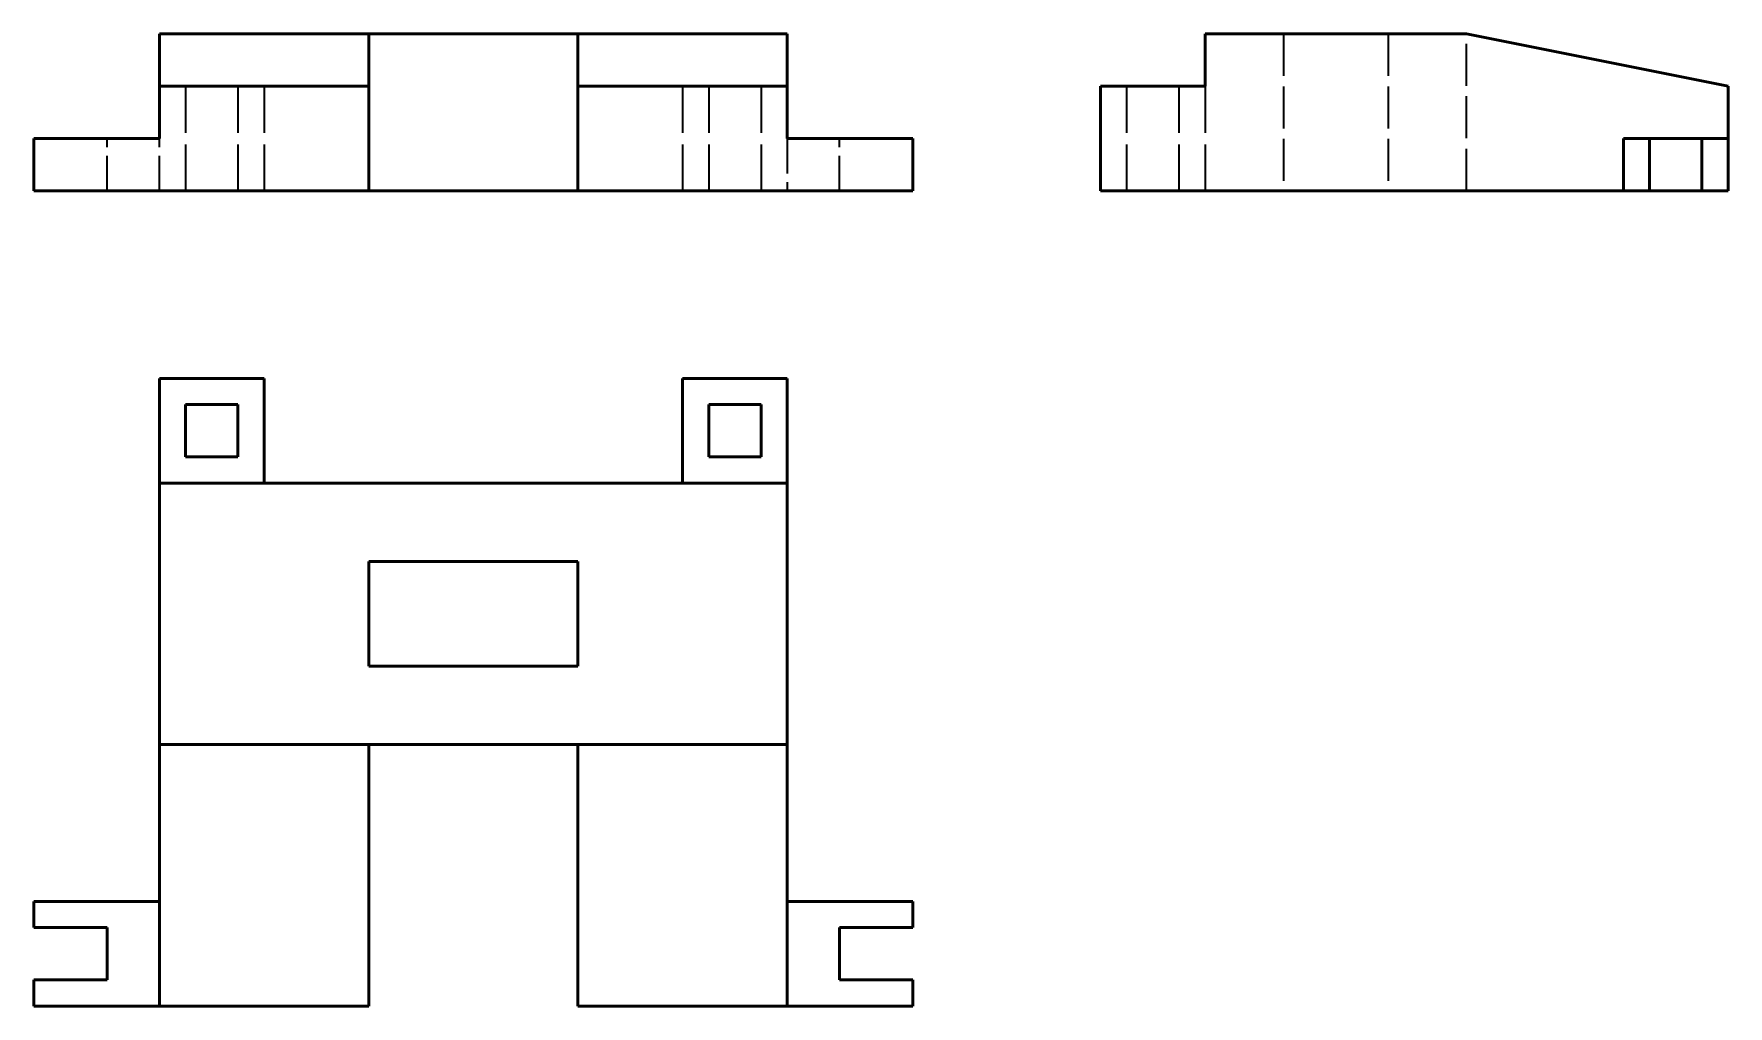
# Model space of a CAD drawing. Header units: inches. Extents: x 0 to 63.8, y 0 to 36.6.
import ezdxf

# ---------------------------------------------------------------- set-up
doc = ezdxf.new("R2010")
doc.units = ezdxf.units.IN
doc.header["$LTSCALE"] = 10
doc.header["$MEASUREMENT"] = 0
doc.linetypes.add('DASHED', pattern=[0.2067, 0.1654, -0.0413])
doc.layers.add('Hidden(Default)', color=7, linetype='DASHED', lineweight=35)
doc.layers.add('Visible(Default)', color=7, linetype='Continuous', lineweight=50)

msp = doc.modelspace()

# ---------------------------------------------------------------- linework, layer by layer
at = {"layer": 'Hidden(Default)', "ltscale": 0.955829}
for p, q in [((47.021, 36.588), (47.021, 30.683)), ((50.958, 36.588), (50.958, 30.683)), ((53.911, 30.683), (53.911, 36.588))]:
    msp.add_line(p, q, dxfattribs=at)
at = {"layer": 'Hidden(Default)', "ltscale": 1.062033}
for p, q in [((5.709, 34.62), (5.709, 30.683)), ((7.677, 34.62), (7.677, 30.683)), ((8.661, 34.62), (8.661, 30.683)), ((24.409, 34.62), (24.409, 30.683)), ((25.394, 34.62), (25.394, 30.683)), ((27.362, 34.62), (27.362, 30.683)), ((41.116, 34.62), (41.116, 30.683)), ((43.084, 34.62), (43.084, 30.683)), ((44.069, 34.62), (44.069, 30.683))]:
    msp.add_line(p, q, dxfattribs=at)
at = {"layer": 'Hidden(Default)', "ltscale": 0.796524}
for p, q in [((2.756, 30.683), (2.756, 32.651)), ((4.724, 30.683), (4.724, 32.651)), ((28.346, 32.651), (28.346, 30.683)), ((30.315, 30.683), (30.315, 32.651))]:
    msp.add_line(p, q, dxfattribs=at)
at = {"layer": 'Visible(Default)'}
for p, q in [((4.724, 34.62), (4.724, 36.588)), ((4.724, 36.588), (12.598, 36.588)), ((12.598, 36.588), (20.472, 36.588)), ((12.598, 34.62), (12.598, 36.588)), ((20.472, 36.588), (28.346, 36.588)), ((20.472, 36.588), (20.472, 34.62)), ((28.346, 36.588), (28.346, 34.62)), ((53.911, 36.588), (44.069, 36.588)), ((44.069, 36.588), (44.069, 34.62)), ((63.754, 34.62), (53.911, 36.588)), ((4.724, 32.651), (4.724, 34.62)), ((4.724, 34.62), (12.598, 34.62)), ((12.598, 30.683), (12.598, 34.62)), ((20.472, 34.62), (28.346, 34.62)), ((20.472, 34.62), (20.472, 30.683)), ((28.346, 34.62), (28.346, 32.651)), ((44.069, 34.62), (40.132, 34.62)), ((40.132, 34.62), (40.132, 30.683)), ((63.754, 32.651), (63.754, 34.62)), ((0, 30.683), (0, 32.651)), ((4.724, 32.651), (0, 32.651)), ((28.346, 32.651), (33.071, 32.651)), ((33.071, 30.683), (33.071, 32.651)), ((59.817, 30.683), (59.817, 32.651)), ((60.801, 32.651), (59.817, 32.651)), ((62.769, 32.651), (60.801, 32.651)), ((60.801, 30.683), (60.801, 32.651)), ((62.769, 30.683), (62.769, 32.651)), ((63.754, 32.651), (62.769, 32.651)), ((63.754, 30.683), (63.754, 32.651)), ((0, 30.683), (12.598, 30.683)), ((20.472, 30.683), (12.598, 30.683)), ((20.472, 30.683), (33.071, 30.683)), ((40.132, 30.683), (59.817, 30.683)), ((59.817, 30.683), (60.801, 30.683)), ((60.801, 30.683), (62.769, 30.683)), ((62.769, 30.683), (63.754, 30.683)), ((4.724, 19.685), (4.724, 23.622)), ((4.724, 23.622), (8.661, 23.622)), ((8.661, 19.685), (8.661, 23.622)), ((24.409, 23.622), (24.409, 19.685)), ((24.409, 23.622), (28.346, 23.622)), ((28.346, 23.622), (28.346, 19.685)), ((5.709, 20.669), (5.709, 22.638)), ((5.709, 22.638), (7.677, 22.638)), ((7.677, 22.638), (7.677, 20.669)), ((25.394, 20.669), (25.394, 22.638)), ((25.394, 22.638), (27.362, 22.638)), ((27.362, 22.638), (27.362, 20.669)), ((7.677, 20.669), (5.709, 20.669)), ((27.362, 20.669), (25.394, 20.669)), ((4.724, 9.843), (4.724, 19.685)), ((4.724, 19.685), (28.346, 19.685)), ((28.346, 19.685), (28.346, 9.843)), ((12.598, 16.732), (20.472, 16.732)), ((12.598, 12.795), (12.598, 16.732)), ((20.472, 16.732), (20.472, 12.795)), ((20.472, 12.795), (12.598, 12.795)), ((4.724, 0), (4.724, 9.843)), ((4.724, 9.843), (12.598, 9.843)), ((12.598, 9.843), (20.472, 9.843)), ((12.598, 0), (12.598, 9.843)), ((20.472, 9.843), (28.346, 9.843)), ((20.472, 9.843), (20.472, 0)), ((28.346, 9.843), (28.346, 0)), ((0, 3.937), (4.724, 3.937)), ((0, 2.953), (0, 3.937)), ((33.071, 3.937), (28.346, 3.937)), ((33.071, 2.953), (33.071, 3.937)), ((2.756, 2.953), (0, 2.953)), ((2.756, 0.984), (2.756, 2.953)), ((30.315, 0.984), (30.315, 2.953)), ((30.315, 2.953), (33.071, 2.953)), ((0, 0.984), (2.756, 0.984)), ((0, 0), (0, 0.984)), ((33.071, 0.984), (30.315, 0.984)), ((33.071, 0), (33.071, 0.984)), ((4.724, 0), (0, 0)), ((4.724, 0), (12.598, 0)), ((20.472, 0), (28.346, 0)), ((28.346, 0), (33.071, 0))]:
    msp.add_line(p, q, dxfattribs=at)

doc.saveas('drawing.dxf')
